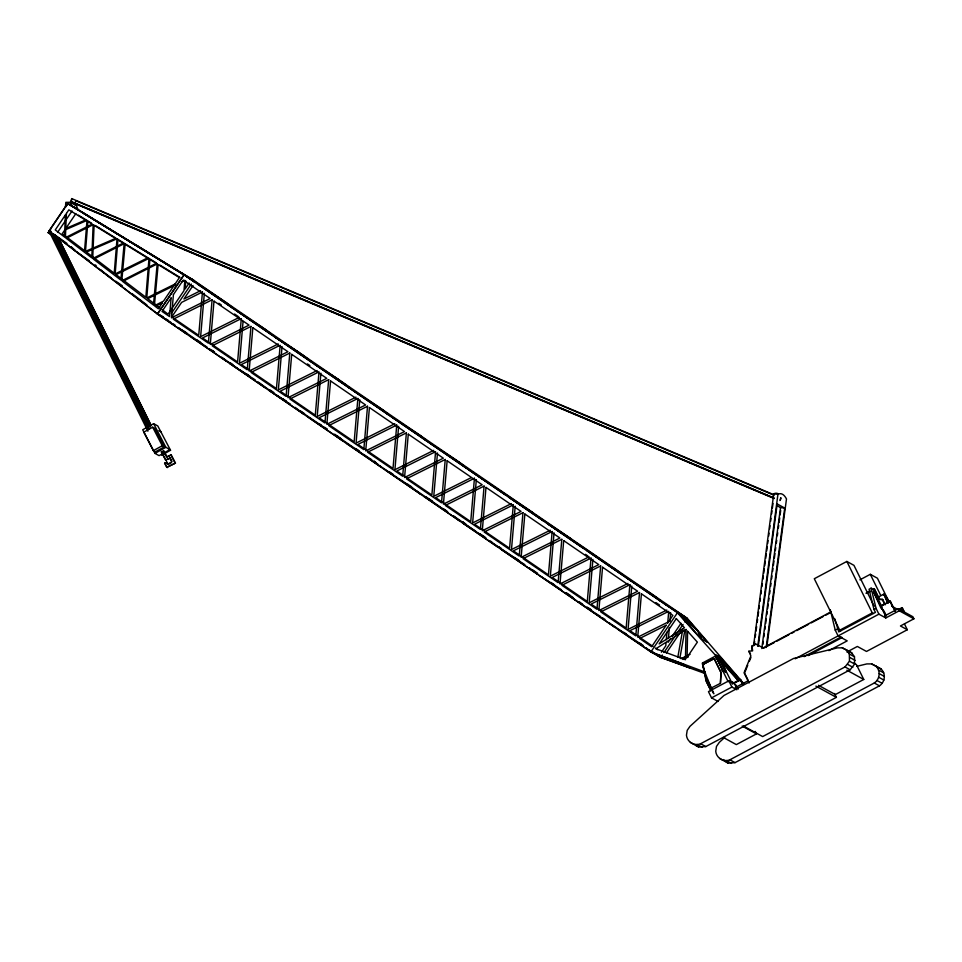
<?xml version="1.0" encoding="UTF-8"?>
<svg xmlns="http://www.w3.org/2000/svg" width="962" height="962" viewBox="0 0 962 962"><rect width="100%" height="100%" fill="white"/><g stroke="black" fill="none" stroke-linecap="round" stroke-linejoin="round"><path stroke-width="1.44" d="M711.267 688.01L720.418 683.333L720.935 672.39L714.093 658.549L703.895 663.96C695.935 655.735 726.575 721.476 707.335 679.797M720.418 683.333L720.995 673.797M185.762 280.928L185.113 288.985L189.153 283.008M204.341 293.314L200.625 336.664L239.394 317.328M243.061 321.416L239.49 363.275L278.258 343.939M280.158 345.238L276.443 388.588L241.378 364.574L278.812 345.899M282.046 346.536L278.343 389.887L317.111 370.55M318.879 373.34L315.295 415.199L280.243 391.185L319.011 371.849M320.911 373.148L317.195 416.498L355.964 397.162M359.764 399.759L356.06 443.109L394.829 423.761M398.617 426.37L394.913 469.721L433.682 450.372M435.449 453.174L431.878 495.033L396.813 471.019L435.582 451.683M437.482 452.982L433.766 496.332L471.2 477.657M476.334 479.593L472.631 522.943L511.399 503.595M515.199 506.204L511.483 549.555L550.252 530.206M554.052 532.816L550.336 576.166L589.117 556.818M592.905 559.415L589.201 602.777L627.97 583.429M631.769 586.026L628.054 629.388L666.822 610.04M666.041 642.784L665.776 645.779L661.411 652.224M666.293 639.79L666.931 632.299M667.7 623.316L668.722 611.339L629.954 630.687L652.945 646.428M668.458 637.914L669.348 627.513M669.865 621.56L670.622 612.638M849.482 661.195L849.314 653.968L846.572 650.047L842.351 647.847L837.565 647.847L793.59 658.453L723.989 695.466L690.007 726.31L687.205 730.35L686.459 735.184C687.012 741.93 694.396 746.404 700.613 743.734L845.009 666.943L849.482 661.195L854.641 664.033L850.18 669.78L705.783 746.572L698.665 746.969L690.367 742.411M854.641 664.033L854.484 656.806L851.743 652.873L846.572 650.047M724.771 737.397L719.287 742.375L716.486 746.416L715.74 751.25C716.293 757.996 723.677 762.469 729.893 759.8L874.29 683.008C879.941 679.316 880.903 670.742 875.853 666.113L871.632 663.912L866.846 663.912L856.914 666.305M719.648 758.477L727.945 763.034L735.052 762.638L879.46 685.846C885.1 682.142 886.074 673.58 881.024 668.939L875.853 666.113M753.559 645.622L773.737 493.831A82.203 18.999 -83.7 0 1 778.318 493.843M754.28 644.432L754.665 641.462M755.266 637.012L755.651 634.042M756.048 631.072L756.637 626.623M757.238 622.173L757.623 619.203M758.02 616.233L758.609 611.784M759.006 608.814L759.403 605.856M759.992 601.394L760.389 598.436M760.978 593.975L761.375 591.017M761.964 586.555L762.361 583.597M762.95 579.136L763.347 576.178M763.744 573.208L764.333 568.758M764.73 565.788L765.319 561.339M765.716 558.369L766.305 553.92M766.702 550.949L767.291 546.5M767.688 543.53L768.073 540.56M768.674 536.111L769.059 533.14M769.66 528.691L770.045 525.721M770.646 521.272L771.031 518.302M771.632 513.852L772.017 510.882M772.414 507.912L773.003 503.463M757.755 646.091L777.933 494.3L773.737 493.831M758.272 646.38L777.2 503.932L784.715 508.056L766.185 647.534M761.796 648.556L780.519 507.587L776.767 505.531M762.902 644.36L763.299 641.389M763.888 636.928L764.285 633.946M764.886 629.485L765.283 626.502M765.668 623.532L766.269 619.071M766.858 614.598L767.255 611.628M767.652 608.645L768.241 604.184M768.638 601.214L769.035 598.232M769.624 593.77L770.021 590.788M770.622 586.327L771.007 583.357M771.608 578.883L772.005 575.913M772.594 571.452L772.991 568.47M773.388 565.5L773.977 561.026M774.374 558.056L774.963 553.583M775.36 550.613L775.757 547.631M776.346 543.169L776.743 540.199M777.344 535.726L777.741 532.756M778.33 528.294L778.727 525.312M779.124 522.342L779.713 517.869M780.11 514.898L780.699 510.437M766.906 646.32L786.483 498.989A82.203 18.999 -83.7 0 0 777.933 494.3M677.837 657.118L682.936 628.523L666.377 652.97M679.942 657.84L684.932 629.918M773.46 497.859L71.164 201.647L71.729 198.593L773.977 494.793M780.507 499.735L780.891 497.703L779.881 500.529M71.164 201.647L71.729 198.593M749.109 682.996L744.059 672.775L750.889 655.964L748.869 651.238L752.645 650.805L751.935 646.031L752.128 650.528M747.883 679.749L744.576 673.051L747.727 665.295M749.302 661.423L750.877 657.539M49.086 230.976L67.641 203.535L77.838 209.439L76.563 205.892L70.214 202.321L65.825 202.345L65.44 207.275L67.881 203.667M705.302 673.616L660.653 657.443L650.877 651.947L157.455 314.033L184.007 274.855L193.783 280.351L687.205 618.265L743.746 683.561M49.038 231.036L67.641 203.535L184.031 274.807L157.455 314.033L49.038 230.916L50.625 231.818M57.54 232.407L72.042 210.991M75.878 213.612L65.765 228.535L86.003 219.817L78.415 215.163M171.392 313.372L191.294 284.018M193.025 285.57L183.922 299.002L200.541 290.716M668.073 642.375L670.502 638.792M672.125 636.411L681.024 623.268M662.313 654.99L660.653 657.443L651.971 651.502M663.972 652.549L683.056 624.386M684.716 621.933L687.205 618.265L677.428 612.77L184.007 274.855L68.11 203.848M54.822 237.013L48.1 232.612L50.709 229.148M153.631 423.677L142.701 429.749L154.954 453.391L159.091 455.651L170.021 449.579L165.885 447.306L153.631 423.677L157.768 425.938L170.527 450.252L161.652 455.194M152.669 427.224L143.795 432.154L153.379 450.649L155.447 451.791L164.334 446.849L154.738 428.355L152.669 427.224L162.265 445.719L164.334 446.849M153.379 450.649L162.265 445.719M154.954 453.391L165.885 447.306M171.813 461.135L170.214 458.056L165.596 460.052L161.339 451.839L163.901 450.974L167.099 457.142L171.2 454.858L175.457 463.083L166.751 467.364L164.622 463.251L166.666 462.109L168.254 464.442L171.32 462.734M163.384 450.697L166.582 456.854L171.2 454.858M165.596 460.052L170.214 458.056M164.622 463.251L167.184 462.397M166.751 467.364L175.457 463.083M874.157 606.24L853.943 565.343L846.837 561.435L814.297 578.739L839.73 630.206L840.8 630.795M732.491 684.126L719.78 658.417L715.475 656.06L702.368 663.034L706.144 681.24L710.966 691.005M859.884 579.858L870.297 574.314L877.404 578.21L889.141 601.971M720.935 672.39L714.261 658.645L703.895 663.96M719.432 659.98L720.117 659.619L726.274 672.077L725.588 672.438L719.432 659.98L715.812 657.996M751.935 646.031L755.675 644.047L763.744 648.147L774.302 642.532M753.703 645.658L755.675 644.047M881.926 606.83L873.292 589.333L871.127 588.155L869.059 589.249L874.001 609.523L875.42 612.397L838.732 631.902L834.848 618.891M763.227 647.859L831.156 611.736M865.98 593.229L869.913 591.137M873.292 589.333L874.602 589.201L879.665 599.434L882.731 599.579L885.293 604.773M721.969 670.454L726.274 672.077M776.935 641.125L788.816 634.812M791.449 633.405L794.095 632.01M796.728 630.603L808.609 624.29M811.255 622.883L823.135 616.57M825.769 615.163L831.048 612.361M866.678 593.41L870.646 591.305M878.45 597.017L883.729 594.203L888.034 602.164M884.246 594.492L883.453 594.913L885.605 596.091L889.706 602.164M738.275 689.032L735.449 684.451L728.823 680.819L708.465 691.642L711.543 697.871L718.097 701.454M736.555 687.926L733.994 682.731L740.199 679.437L742.64 683.609M735.75 682.359L740.716 679.713M828.871 650.625L847.209 640.872L838.082 635.87L835.244 630.134L837.313 629.028M874.001 609.523L876.069 608.429L871.127 588.155M846.897 652.02L857.37 646.452L866.497 651.454L907.322 629.749L900.432 625.973L913.9 618.807L912.878 616.738L898.243 608.705L884.763 615.86L885.882 616.474L880.759 606.096L890.091 601.13L895.093 610.497M890.608 601.418L880.759 606.096M711.543 697.871L731.902 687.048L736.832 689.754M839.73 630.206L872.269 612.902L873.34 613.491M735.293 687.577L748.027 680.807M795.165 658.79L878.907 614.165L885.798 617.941L899.266 610.774L913.9 618.807M804.124 656.637L841.173 636.94M808.164 655.615L842.231 637.493M898.472 609.511L901.971 607.659L904.412 611.832M900.155 609.174L902.488 607.936M899.374 610.341L902.488 608.693M755.23 731.409L756.457 733.898L736.327 744.6L723.352 737.469M853.799 663.131L856.396 664.562L863.768 679.461L835.365 694.564L818.482 685.305M834.475 693.494L836.387 697.366L762.65 736.579L743.422 726.021M175.613 283.742L146.777 297.967L149.916 258.97L156.193 262.806M175.228 285.089L147.703 298.665L160.137 308.129M181.65 281.914L184.824 280.351L183.995 290.62L168.061 314.153L162.398 309.848M680.976 658.681L690.091 654.316M683.08 659.451L688.299 656.95M703.799 664.61L703.042 664.79L706.493 681.433L710.209 688.948M874.085 588.912L879.148 599.146L882.731 599.579M780.519 507.587L784.715 508.056M731.024 681.914L733.838 682.948M705.122 672.077L650.877 651.947L677.428 612.77L717.051 657.046M730.158 681.373L734.331 682.924M654.076 653.318L666.69 658.008L660.641 657.01L649.085 649.963M671.079 659.631L683.705 664.321L689.141 667.375M773.809 495.129L75.721 200.685L75.144 203.728L774.194 498.532M70.731 201.419L774.35 498.196M851.743 652.873L842.351 647.847M881.024 668.939L871.632 663.912M891.798 606.18L898.111 609.655M883.248 610.257L880.855 607.96L873.448 591.726L885.749 615.452M849.314 653.968L854.484 656.806M878.595 670.033L883.765 672.871M849.951 657.551L855.122 660.389M879.232 673.616L884.403 676.454M878.763 677.26L883.922 680.098M847.678 664.417L852.849 667.255M876.959 680.483L882.13 683.321M845.009 666.943L850.18 669.78M874.29 683.008L879.46 685.846M846.885 670.201L863.768 679.461M52.645 234.668L148.797 429.208M815.872 686.11L836.387 697.366M748.869 651.238L750.528 654.004M720.117 659.619L716.51 657.635L722.666 670.093M742.171 726.057L756.457 733.898M158.874 430.627L160.943 431.758M168.47 449.122L170.527 450.252M700.613 743.734L705.783 746.572M729.893 759.8L735.052 762.638M697.077 744.504L702.236 747.342M726.358 760.569L731.517 763.407M161.339 451.839L166.113 460.341M695.538 745.249L698.665 746.969M727.945 763.034L723.196 759.559M88.612 216.053L83.321 213.083L142.821 249.519L113.54 231.589M194.697 281.096L191.077 279.064L223.545 300.853L233.261 308.465L198.196 284.451M54.569 234.776L53.668 234.259L75.361 250.89L71.669 247.426M48.1 232.612L51.78 234.68M162.506 316.474L156.626 313.155L136.808 297.979M157.407 313.973L163.564 317.472L157.479 313.985M165.921 319.023L168.146 320.274M681.866 615.031L664.477 603.775M684.331 616.414L662.59 602.477L652.873 594.865M651.563 652.104L618.506 629.653M184.969 275.24L135.149 244.504M184.56 275.012L179.75 272.138L193.807 280.303L74.483 207.371M74.242 207.239L77.838 209.439M84.235 213.648L111.664 230.435M144.757 250.709L177.814 270.947M91.63 223.256L87.939 220.995L85.486 251.359L116.017 238.203L95.322 225.517M159.957 265.115L180.014 277.405M299.362 352.777L274.014 336.375L264.297 328.763M338.215 379.377L312.866 362.987L303.162 355.375M532.503 512.433L468.302 469.432L458.585 461.82M571.356 539.045L509.054 497.342L544.119 521.344M170.839 322.306L160.329 315.885L187.277 334.331L178.643 327.573M172.619 323.521L175.096 325.12M207.287 347.354L181.626 329.713M209.175 348.653L211.592 350.216M212.109 350.481L214.526 352.032L212.109 350.384M237.686 368.494L221.561 357.179M240.103 370.057L250.974 377.092M248.04 375.264L229.93 363.552L264.995 387.554L258.513 382.479M251.659 377.609L255.279 379.942M274.134 393.542L258.261 382.094M276.551 395.105L287.41 402.14M285.69 401.094L268.783 390.163L303.848 414.165L295.214 407.407M288.107 402.657L290.512 404.22M326.96 429.268L300.348 411.243M361.508 453.018L337.049 436.159M362.193 453.535L364.61 455.098M365.127 455.363L367.544 456.914M368.23 457.443L371.849 459.776M397.943 478.066L380.218 466.149M398.641 478.583L403.98 481.962M404.677 482.491L408.297 484.824M440.428 507.022L416.919 491.077M441.113 507.539L447.667 511.7M476.863 532.07L453.619 515.993M480.495 534.403L484.114 536.748M475.144 531.024L463.071 523.208L498.136 547.222M477.561 532.587L481.18 534.932M520.55 561.796L492.736 543.001M518.831 560.762L501.936 549.819L536.988 573.833M521.248 562.325L524.867 564.658M538.888 575.132L556.998 586.844M557.683 587.373L561.315 589.706M593.446 611.904L577.753 601.743L566.137 592.832M594.131 612.421L600.685 616.582M602.585 617.881L604.99 619.444M641.438 644.492L612.289 624.975M237.049 311.063L272.114 335.077L262.398 327.465L235.149 309.764L225.445 302.152M353.619 390.897L388.684 414.911L378.968 407.299L351.731 389.598L342.015 381.986M392.484 417.508L427.537 441.51L417.833 433.91L390.584 416.209L380.868 408.597M431.337 444.119L466.402 468.121L456.685 460.509L429.437 442.821L419.733 435.209M470.19 470.731L505.254 494.733M582.972 547.955L547.907 523.953C572.787 540.488 597.775 556.89 621.825 574.567L586.772 550.565M625.625 577.164L660.69 601.178L650.973 593.566L623.725 575.865L614.021 568.253M218.843 303.246L221.26 304.906M234.56 314.009L238.191 316.498M307.443 363.925L309.86 365.572M585.485 554.34L587.902 555.988M655.952 602.597L659.571 605.074M655.362 648.075L657.78 649.735M196.982 339.911L200.709 342.448M270.13 389.995L273.845 392.544M324.675 427.356L327.164 429.052M334.596 434.151L338.311 436.7M355.675 448.581L359.391 451.13M407.744 484.235L411.459 486.784M428.824 498.677L432.539 501.226M462.289 521.596L464.766 523.292M483.369 536.026L485.846 537.734M566.426 592.917L570.153 595.466M587.505 607.347L591.221 609.896M639.574 643.013L643.289 645.55M184.295 331.337L186.712 332.996M230.411 362.914L232.828 364.574M246.128 373.677L249.759 376.166M282.563 398.641L286.195 401.118M300.865 411.171L304.497 413.66M319.011 423.593L321.428 425.24M337.313 436.123L340.933 438.612M355.447 448.545L357.864 450.204M376.166 462.734L373.749 461.075L378.066 464.466M389.466 471.849L393.097 474.326M425.901 496.801L429.533 499.278M444.047 509.223L446.464 510.87M462.349 521.753L465.969 524.242M480.483 534.175L482.9 535.834M498.785 546.705L501.202 548.364M514.502 557.467L519.336 560.786M532.804 570.009L537.638 573.316M550.937 582.431L554.569 584.908M569.239 594.961L572.871 597.45M578.92 601.587L582.539 604.076M587.385 607.383L591.005 609.872M623.821 632.335L626.238 633.994M655.375 653.944L657.78 655.591M191.077 336.94L226.13 360.942L221.813 357.563M307.648 416.774L342.712 440.776L337.313 436.556M346.5 443.386L381.565 467.388L374.014 461.471M385.365 469.997L420.418 493.999L410.714 486.387M424.218 496.596L459.283 520.61L453.884 516.39M540.788 576.43L575.853 600.444M579.641 603.042L614.706 627.056L609.307 622.835M111.255 277.994L103.09 271.789M115.873 281.277L122.27 285.69M146.921 304.99L131.89 293.518M54.954 234.981L66.943 243.434M89.129 260.654L76.263 251.575L70.996 246.633M95.226 264.887L96.152 265.596M77.164 252.272L104.245 273.016L100.553 269.552M106.048 274.398L135.017 296.597M646.055 647.787L650.468 651.238M529.437 567.917L537.806 574.29M490.319 540.909L492.484 542.604M720.021 660.377L737.854 680.302M742.808 683.092L719.841 656.998L715.932 654.809L738.9 680.892M891.353 604.593L892.989 607.022M888.684 602.212L885.521 598.34L887.433 602.212M170.683 454.581L174.94 462.794M169.697 457.768L171.825 461.88L167.737 464.165L166.666 462.109M165.127 463.528L167.268 467.64M901.971 607.659L904.027 611.808M898.243 608.705L899.266 610.774M904.484 624.013L907.322 629.749M890.091 601.13L895.213 611.519M883.729 594.203L888.154 603.162M870.297 574.314L880.735 595.43M882.214 599.29L884.775 604.485M883.922 610.87L885.774 614.598M884.763 615.86L885.798 617.941M876.069 608.429L878.907 614.165M846.837 561.435L872.269 612.902M740.199 679.437L742.772 684.619M728.823 680.819L731.902 687.048M715.475 656.06L728.186 681.769M58.502 237.879L151.335 425.721M58.153 237.686L150.986 425.529M55.531 235.546L149.783 426.346M55.195 235.365L150.012 427.224M53.463 234.415L148.292 426.286M53.126 234.235L148.617 427.429M148.449 429.028L50.252 230.327L49.038 231.157L147.907 431.192M51.912 235.053L60.534 252.501M63.853 259.211L67.172 265.921M72.475 276.647L75.794 283.357M79.1 290.067L82.419 296.777M85.738 303.487L89.045 310.197M92.364 316.907L100.986 334.343M104.305 341.053L107.612 347.763M110.931 354.473L114.25 361.171M117.568 367.881L122.871 378.619M126.178 385.329L129.497 392.039M132.816 398.749L139.442 412.157M142.761 418.867L147.402 428.258M70.214 202.321L71.489 205.868M830.314 609.86L835.244 630.134M686.038 629.473L685.449 659.728L655.88 648.749L686.038 629.473M687.602 631.228L687.096 657.299L697.366 642.147L687.602 631.228M65.368 214.995L64.49 236.977L55.267 229.93L65.368 214.995M93.134 224.699L91.799 257.864L66.246 238.323L93.134 224.699M66.402 213.468L65.392 237.662L92.16 224.11L68.867 209.836L66.402 213.468M94.096 225.3L92.701 258.55L123.172 243.121L94.096 225.3M87.001 220.418L84.56 250.649L62.265 233.694L64.731 230.062L87.001 220.418M117.015 238.804L114.237 273.22L86.412 252.056L117.015 238.804M117.953 239.382L115.163 273.917L147.932 257.756L117.953 239.382M148.99 258.393L145.851 297.258L116.089 274.627L148.99 258.393M171.116 297.979L169.528 316.558L162.013 311.411L171.116 297.979M173.413 294.588L171.428 317.869L210.197 298.521L183.249 280.074L173.413 294.588M202.441 292.015L198.725 335.365L171.789 316.907L181.614 302.393L202.441 292.015M212.097 299.819L208.381 343.169L173.328 319.168L212.097 299.819M213.997 301.118L210.281 344.48L249.05 325.132L213.997 301.118M241.294 318.626L237.59 361.977L202.525 337.963L241.294 318.626M250.95 326.431L247.246 369.781L212.181 345.779L250.95 326.431M252.85 327.729L249.134 371.091L287.915 351.743L252.85 327.729M289.802 353.042L286.099 396.392L251.034 372.39L289.802 353.042M291.702 354.341L287.999 397.691L326.767 378.355L291.702 354.341M328.667 379.653L324.952 423.003L289.899 399.002L328.667 379.653M330.567 380.952L326.852 424.302L365.62 404.966L330.567 380.952M357.864 398.46L354.16 441.811L319.095 417.797L357.864 398.46M367.52 406.265L363.816 449.615L328.751 425.613L367.52 406.265M369.42 407.563L365.716 450.913L404.485 431.577L369.42 407.563M396.729 425.072L393.013 468.422L357.948 444.408L396.729 425.072M406.385 432.876L402.669 476.226L367.604 452.224L406.385 432.876M408.273 434.175L404.569 477.525L443.338 458.189L408.273 434.175M445.238 459.487L441.522 502.837L406.469 478.823L445.238 459.487M447.138 460.786L443.422 504.136L482.19 484.8L447.138 460.786M474.434 478.282L470.731 521.644L435.666 497.631L474.434 478.282M484.09 486.099L480.387 529.449L445.322 505.435L484.09 486.099M485.99 487.397L482.287 530.747L521.055 511.411L485.99 487.397M513.299 504.894L509.583 548.256L474.531 524.242L513.299 504.894M522.955 512.71L519.24 556.06L484.175 532.046L522.955 512.71M524.843 514.009L521.139 557.359L559.908 538.023L524.843 514.009M552.152 531.505L548.448 574.867L513.383 550.853L552.152 531.505M561.808 539.321L558.104 582.671L523.039 558.657L561.808 539.321M563.708 540.62L559.992 583.97L598.773 564.634L563.708 540.62M591.005 558.116L587.301 601.466L552.236 577.465L591.005 558.116M600.661 565.933L596.957 609.283L561.892 585.269L600.661 565.933M602.561 567.231L598.857 610.581L637.626 591.245L602.561 567.231M629.869 584.728L626.154 628.078L591.101 604.076L629.869 584.728M639.526 592.544L635.81 635.894L600.757 611.88L639.526 592.544M641.426 593.843L637.71 637.193L668.506 621.837L672.871 615.379L641.426 593.843M124.134 243.711L120.839 280.062L93.554 259.199L124.134 243.711M125.108 244.3L121.789 280.796L156.205 263.372L125.108 244.3M157.179 263.961L153.451 305.002L122.643 281.445L157.179 263.961M158.141 264.55L154.401 305.736L163.504 301.13L179.413 277.597L158.141 264.55M162.386 302.777L158.345 308.754L155.255 306.385L162.386 302.777M666.209 625.228L651.635 646.729L639.61 638.491L666.209 625.228M676.31 618.602L659.162 643.903L684.463 627.729L676.31 618.602M668.891 658.826L661.784 657.659L690.091 667.905L668.891 658.826M190.235 278.583L186.881 276.707L194.396 281.854L190.235 278.583M687.698 619.408L681.132 615.716L696.115 629.136L687.698 619.408M707.479 642.255L702.032 639.201L699.049 632.527L707.479 642.255M301.262 354.076L275.914 337.674L310.966 361.688L301.262 354.076M340.115 380.687L314.766 364.285L349.831 388.299L340.115 380.687M697.582 630.832L679.99 615.079L701.094 638.66L697.582 630.832"/></g></svg>
